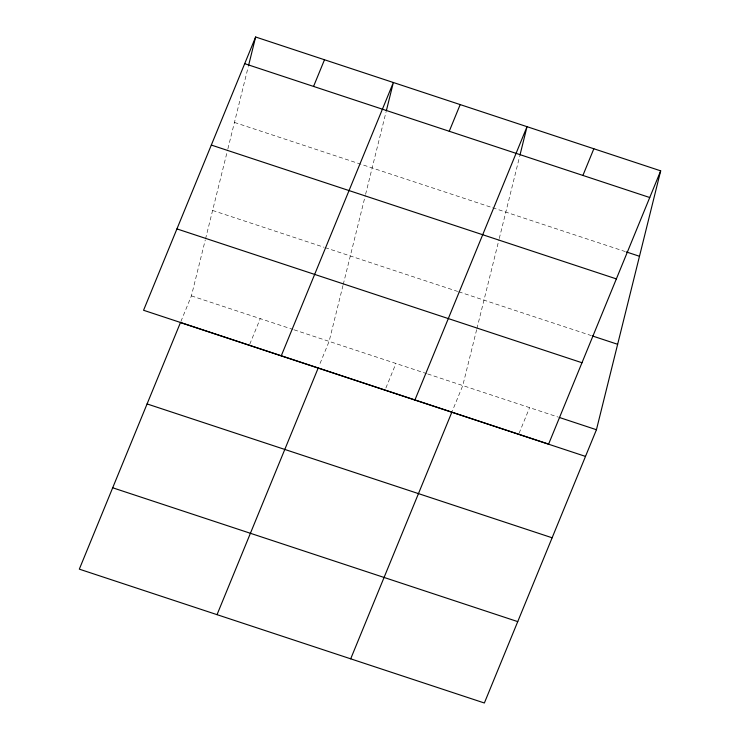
<?xml version="1.0" encoding="UTF-8"?>
<svg xmlns="http://www.w3.org/2000/svg" width="740" height="740" viewBox="0 0 740 740"><rect width="100%" height="100%" fill="white"/><g stroke="black" fill="none" stroke-linecap="round" stroke-linejoin="round"><path stroke-width="0.56" stroke-dasharray="3.7 2.78" d="M180.893 321.493L191.401 295.88L205.258 240.019M205.535 238.928L227.615 149.933M227.883 148.833L248.298 66.572M342.971 285.529L329.115 341.39L319.042 365.93M343.249 284.438L365.329 195.443M365.597 194.343L386.012 112.082M476.634 329.698L462.778 385.559L452.269 411.172M476.912 328.606L498.991 239.612M499.269 238.511L519.674 156.251M249.75 344.248L260.258 318.635M385.882 388.019L395.946 363.47M519.101 433.252L529.609 407.638M234.441 122.433L491.573 207.404M492.674 207.764L625.235 251.563M212.593 210.447L324.083 247.289M325.175 247.65L457.681 291.44M458.782 291.8L591.343 335.608M191.401 295.88L293.04 329.466M294.141 329.827L426.619 373.608M427.72 373.968L558.099 417.055"/><path stroke-width="1.11" d="M248.575 65.481L255.633 37L660.681 170.847L596.44 429.727L484.367 703L79.319 569.153L180.458 322.557L585.497 456.404M386.289 110.982L393.356 82.51L281.274 355.783M519.952 155.15L527.019 126.679L414.937 399.952M255.633 37L143.56 310.273L548.599 444.12L660.681 170.847M313.557 86.432L324.499 59.755M217.033 614.663L318.172 368.067M449.245 131.267L460.188 104.59M350.695 658.831L451.835 412.236M582.907 175.436L593.85 148.758M244.7 63.677L649.739 197.524M626.336 251.933L639.48 256.271M211.316 145.059L616.365 278.897M592.444 335.969L617.641 344.294M176.934 228.901L581.973 362.739M559.19 417.416L596.44 429.727M147.084 403.938L552.123 537.777M112.693 487.78L517.741 621.619"/></g></svg>
